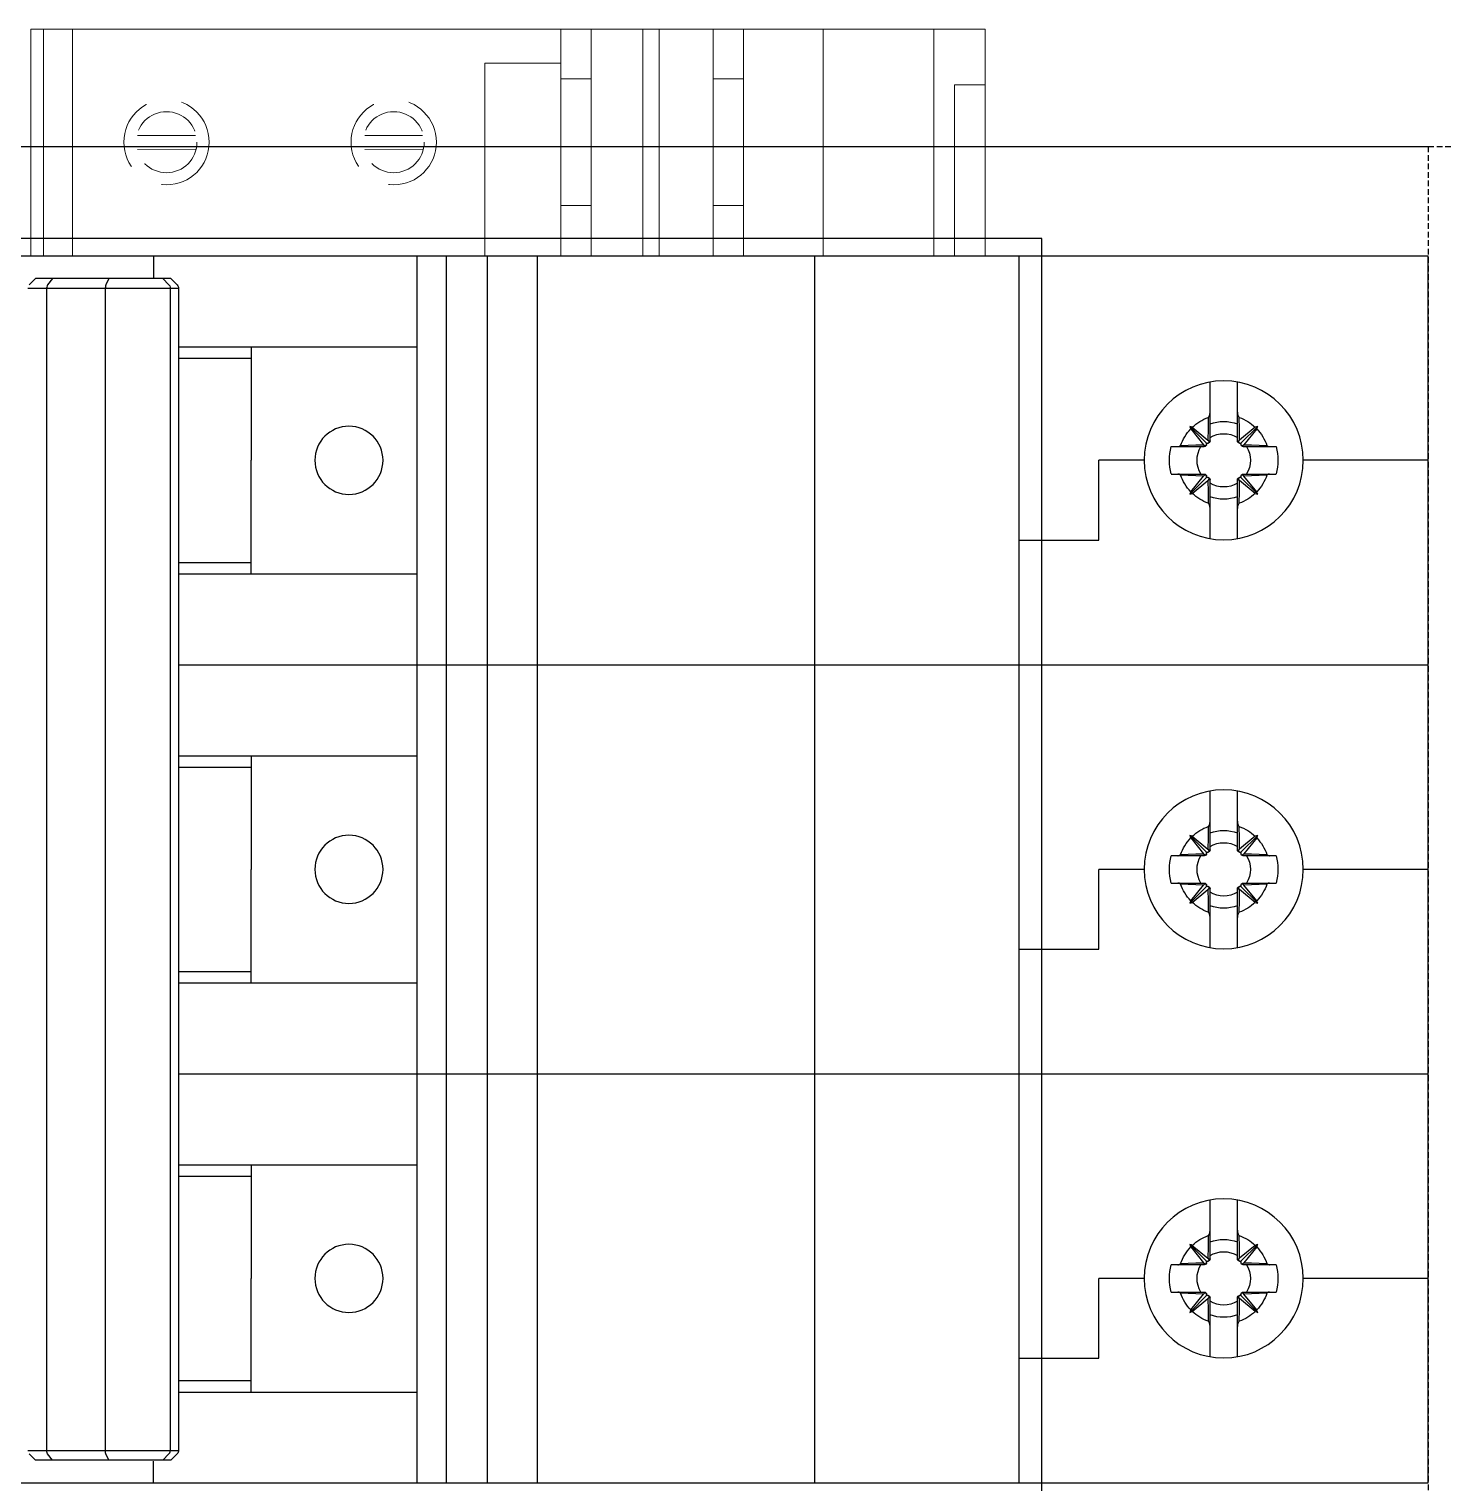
# Model space of a CAD drawing. Header units: millimetres. Extents: x 0 to 4227, y 0 to 2989.
# Drawn here: x 2830.5 to 2892.8, y 1593.4 to 1657.4 of the extents above; entities that cross this region are included whole.
import ezdxf

# ---------------------------------------------------------------- set-up
doc = ezdxf.new("R2010")
doc.units = ezdxf.units.MM
doc.linetypes.add('DASHED', pattern=[0.75, 0.5, -0.25])
doc.linetypes.add('HIDDEN2', pattern=[4.7625, 3.175, -1.5875])
for name, color, linetype in [('01', 7, 'HIDDEN2'), ('ALPHA', 255, 'Continuous'), ('E600_Gen', 4, 'Continuous'), ('THIET BI', 2, 'Continuous')]:
    doc.layers.add(name, color=color, linetype=linetype)

# ---------------------------------------------------------------- blocks, each defined once
blk = doc.blocks.new('3P')
at = {"layer": 'ALPHA'}
for p, q in [((66317.73, 607.242), (66335.73, 607.242)), ((66317.73, 526.242), (66317.73, 607.242)), ((66326.73, 607.242), (66326.73, 601.742)), ((66335.73, 552.242), (66335.73, 607.242)), ((66335.73, 552.242), (66335.73, 607.242)), ((66335.73, 607.242), (66353.73, 607.242)), ((66344.73, 607.242), (66344.73, 601.742)), ((66353.73, 552.242), (66353.73, 607.242)), ((66353.73, 552.242), (66353.73, 607.242)), ((66353.73, 607.242), (66371.73, 607.242)), ((66353.73, 552.242), (66353.73, 607.242)), ((66362.73, 607.242), (66362.73, 601.742)), ((66371.73, 526.242), (66371.73, 607.242)), ((66326.081, 600.142), (66326.059, 599.805)), ((66326.089, 600.147), (66326.081, 600.142)), ((66326.096, 600.154), (66326.089, 600.147)), ((66326.103, 600.163), (66326.096, 600.154)), ((66326.108, 600.173), (66326.103, 600.163)), ((66326.113, 600.185), (66326.108, 600.173)), ((66326.118, 600.198), (66326.113, 600.185)), ((66326.122, 600.212), (66326.118, 600.198)), ((66326.125, 600.227), (66326.122, 600.212)), ((66326.127, 600.244), (66326.125, 600.227)), ((66326.128, 600.263), (66326.127, 600.244)), ((66326.128, 599.1), (66326.128, 600.552)), ((66327.331, 600.552), (66327.331, 599.1)), ((66327.332, 600.242), (66327.331, 600.263)), ((66327.335, 600.224), (66327.332, 600.242)), ((66327.339, 600.207), (66327.335, 600.224)), ((66327.343, 600.192), (66327.339, 600.207)), ((66327.349, 600.178), (66327.343, 600.192)), ((66327.355, 600.166), (66327.349, 600.178)), ((66327.362, 600.156), (66327.355, 600.166)), ((66327.369, 600.147), (66327.362, 600.156)), ((66327.379, 600.142), (66327.369, 600.147)), ((66327.401, 599.805), (66327.379, 600.142)), ((66344.081, 600.142), (66344.059, 599.805)), ((66344.089, 600.147), (66344.081, 600.142)), ((66344.096, 600.154), (66344.089, 600.147)), ((66344.103, 600.163), (66344.096, 600.154)), ((66344.108, 600.173), (66344.103, 600.163)), ((66344.113, 600.185), (66344.108, 600.173)), ((66344.118, 600.198), (66344.113, 600.185)), ((66344.122, 600.212), (66344.118, 600.198)), ((66344.125, 600.227), (66344.122, 600.212)), ((66344.127, 600.244), (66344.125, 600.227)), ((66344.128, 600.263), (66344.127, 600.244)), ((66344.128, 599.1), (66344.128, 600.552)), ((66345.331, 600.552), (66345.331, 599.1)), ((66345.332, 600.242), (66345.331, 600.263)), ((66345.335, 600.224), (66345.332, 600.242)), ((66345.339, 600.207), (66345.335, 600.224)), ((66345.343, 600.192), (66345.339, 600.207)), ((66345.349, 600.178), (66345.343, 600.192)), ((66345.355, 600.166), (66345.349, 600.178)), ((66345.362, 600.156), (66345.355, 600.166)), ((66345.369, 600.147), (66345.362, 600.156)), ((66345.379, 600.142), (66345.369, 600.147)), ((66345.401, 599.805), (66345.379, 600.142)), ((66362.081, 600.142), (66362.059, 599.805)), ((66362.089, 600.147), (66362.081, 600.142)), ((66362.096, 600.154), (66362.089, 600.147)), ((66362.103, 600.163), (66362.096, 600.154)), ((66362.108, 600.173), (66362.103, 600.163)), ((66362.113, 600.185), (66362.108, 600.173)), ((66362.118, 600.198), (66362.113, 600.185)), ((66362.122, 600.212), (66362.118, 600.198)), ((66362.125, 600.227), (66362.122, 600.212)), ((66362.127, 600.244), (66362.125, 600.227)), ((66362.128, 600.263), (66362.127, 600.244)), ((66362.128, 599.1), (66362.128, 600.552)), ((66363.331, 600.552), (66363.331, 599.1)), ((66363.332, 600.242), (66363.331, 600.263)), ((66363.335, 600.224), (66363.332, 600.242)), ((66363.339, 600.207), (66363.335, 600.224)), ((66363.343, 600.192), (66363.339, 600.207)), ((66363.349, 600.178), (66363.343, 600.192)), ((66363.355, 600.166), (66363.349, 600.178)), ((66363.362, 600.156), (66363.355, 600.166)), ((66363.369, 600.147), (66363.362, 600.156)), ((66363.379, 600.142), (66363.369, 600.147)), ((66363.401, 599.805), (66363.379, 600.142)), ((66325.235, 599.737), (66325.972, 599)), ((66325.235, 599.737), (66325.291, 599.717)), ((66325.255, 599.681), (66325.235, 599.737)), ((66325.275, 599.626), (66325.255, 599.681)), ((66325.275, 599.626), (66325.839, 598.937)), ((66325.291, 599.717), (66325.346, 599.697)), ((66325.346, 599.697), (66326.04, 599.129)), ((66326.059, 599.805), (66326.045, 599.467)), ((66327.414, 599.467), (66327.401, 599.805)), ((66328.113, 599.697), (66327.419, 599.129)), ((66328.224, 599.737), (66327.487, 599)), ((66328.184, 599.626), (66327.621, 598.937)), ((66328.113, 599.697), (66328.168, 599.717)), ((66328.168, 599.717), (66328.224, 599.737)), ((66328.204, 599.681), (66328.184, 599.626)), ((66328.224, 599.737), (66328.204, 599.681)), ((66343.255, 599.681), (66343.235, 599.737)), ((66343.235, 599.737), (66343.291, 599.717)), ((66343.235, 599.737), (66343.972, 599)), ((66343.275, 599.626), (66343.255, 599.681)), ((66343.275, 599.626), (66343.839, 598.937)), ((66343.291, 599.717), (66343.346, 599.697)), ((66343.346, 599.697), (66344.04, 599.129)), ((66344.059, 599.805), (66344.045, 599.467)), ((66345.414, 599.467), (66345.401, 599.805)), ((66346.113, 599.697), (66345.419, 599.129)), ((66346.224, 599.737), (66345.487, 599)), ((66346.184, 599.626), (66345.621, 598.937)), ((66346.113, 599.697), (66346.168, 599.717)), ((66346.168, 599.717), (66346.224, 599.737)), ((66346.204, 599.681), (66346.184, 599.626)), ((66346.224, 599.737), (66346.204, 599.681)), ((66361.235, 599.737), (66361.972, 599)), ((66361.235, 599.737), (66361.291, 599.717)), ((66361.255, 599.681), (66361.235, 599.737)), ((66361.275, 599.626), (66361.255, 599.681)), ((66361.275, 599.626), (66361.839, 598.937)), ((66361.291, 599.717), (66361.346, 599.697)), ((66361.346, 599.697), (66362.04, 599.129)), ((66362.059, 599.805), (66362.045, 599.467)), ((66363.414, 599.467), (66363.401, 599.805)), ((66364.113, 599.697), (66363.419, 599.129)), ((66364.224, 599.737), (66363.487, 599)), ((66364.184, 599.626), (66363.621, 598.937)), ((66364.113, 599.697), (66364.168, 599.717)), ((66364.168, 599.717), (66364.224, 599.737)), ((66364.204, 599.681), (66364.184, 599.626)), ((66364.224, 599.737), (66364.204, 599.681)), ((66323.282, 598.844), (66325.872, 598.844)), ((66324.641, 598.845), (66324.607, 598.844)), ((66324.672, 598.848), (66324.641, 598.845)), ((66324.7, 598.853), (66324.672, 598.848)), ((66324.725, 598.859), (66324.7, 598.853)), ((66324.748, 598.865), (66324.725, 598.859)), ((66324.769, 598.873), (66324.748, 598.865)), ((66324.789, 598.881), (66324.769, 598.873)), ((66324.807, 598.89), (66324.789, 598.881)), ((66324.822, 598.901), (66324.807, 598.89)), ((66324.834, 598.912), (66324.822, 598.901)), ((66324.842, 598.926), (66324.834, 598.912)), ((66324.842, 598.926), (66325.34, 598.934)), ((66325.34, 598.934), (66325.839, 598.937)), ((66325.854, 598.921), (66325.839, 598.937)), ((66325.872, 598.906), (66325.854, 598.921)), ((66325.872, 598.844), (66325.872, 598.906)), ((66325.893, 598.893), (66325.872, 598.906)), ((66325.919, 598.887), (66325.893, 598.893)), ((66325.943, 598.891), (66325.919, 598.887)), ((66325.961, 598.906), (66325.943, 598.891)), ((66325.971, 598.93), (66325.961, 598.906)), ((66325.972, 599), (66325.972, 598.944)), ((66326.028, 599), (66325.972, 599)), ((66326.045, 599.467), (66326.04, 599.129)), ((66326.04, 599.129), (66326.054, 599.116)), ((66326.068, 599.012), (66326.044, 599.001)), ((66326.054, 599.116), (66326.068, 599.1)), ((66326.128, 599.1), (66326.068, 599.1)), ((66326.068, 599.1), (66326.081, 599.079)), ((66326.083, 599.031), (66326.068, 599.012)), ((66326.081, 599.079), (66326.087, 599.055)), ((66326.087, 599.055), (66326.083, 599.031)), ((66327.331, 599.1), (66327.391, 599.1)), ((66327.373, 599.056), (66327.379, 599.08)), ((66327.376, 599.032), (66327.373, 599.056)), ((66327.39, 599.012), (66327.376, 599.032)), ((66327.379, 599.08), (66327.391, 599.1)), ((66327.416, 599.001), (66327.39, 599.012)), ((66327.391, 599.1), (66327.405, 599.116)), ((66327.405, 599.116), (66327.419, 599.129)), ((66327.419, 599.129), (66327.414, 599.467)), ((66327.487, 599), (66327.432, 599)), ((66327.487, 598.944), (66327.487, 599)), ((66327.498, 598.906), (66327.488, 598.93)), ((66327.517, 598.891), (66327.498, 598.906)), ((66327.54, 598.887), (66327.517, 598.891)), ((66327.566, 598.893), (66327.54, 598.887)), ((66327.588, 598.906), (66327.566, 598.893)), ((66327.606, 598.921), (66327.588, 598.906)), ((66327.588, 598.844), (66327.588, 598.906)), ((66327.588, 598.844), (66330.178, 598.844)), ((66327.621, 598.937), (66327.606, 598.921)), ((66327.621, 598.937), (66328.119, 598.934)), ((66328.119, 598.934), (66328.617, 598.926)), ((66328.625, 598.912), (66328.617, 598.926)), ((66328.638, 598.9), (66328.625, 598.912)), ((66328.652, 598.89), (66328.638, 598.9)), ((66328.67, 598.881), (66328.652, 598.89)), ((66328.69, 598.873), (66328.67, 598.881)), ((66328.711, 598.865), (66328.69, 598.873)), ((66328.734, 598.859), (66328.711, 598.865)), ((66328.759, 598.853), (66328.734, 598.859)), ((66328.787, 598.848), (66328.759, 598.853)), ((66328.818, 598.845), (66328.787, 598.848)), ((66328.853, 598.844), (66328.818, 598.845)), ((66341.282, 598.844), (66343.872, 598.844)), ((66342.641, 598.845), (66342.607, 598.844)), ((66342.672, 598.848), (66342.641, 598.845)), ((66342.7, 598.853), (66342.672, 598.848)), ((66342.725, 598.859), (66342.7, 598.853)), ((66342.748, 598.865), (66342.725, 598.859)), ((66342.769, 598.873), (66342.748, 598.865)), ((66342.789, 598.881), (66342.769, 598.873)), ((66342.807, 598.89), (66342.789, 598.881)), ((66342.822, 598.901), (66342.807, 598.89)), ((66342.834, 598.912), (66342.822, 598.901)), ((66342.842, 598.926), (66342.834, 598.912)), ((66342.842, 598.926), (66343.34, 598.934)), ((66343.34, 598.934), (66343.839, 598.937)), ((66343.854, 598.921), (66343.839, 598.937)), ((66343.872, 598.906), (66343.854, 598.921)), ((66343.893, 598.893), (66343.872, 598.906)), ((66343.872, 598.844), (66343.872, 598.906)), ((66343.919, 598.887), (66343.893, 598.893)), ((66343.943, 598.891), (66343.919, 598.887)), ((66343.961, 598.906), (66343.943, 598.891)), ((66343.971, 598.93), (66343.961, 598.906)), ((66344.028, 599), (66343.972, 599)), ((66343.972, 599), (66343.972, 598.944)), ((66344.045, 599.467), (66344.04, 599.129)), ((66344.04, 599.129), (66344.054, 599.116)), ((66344.068, 599.012), (66344.044, 599.001)), ((66344.054, 599.116), (66344.068, 599.1)), ((66344.068, 599.1), (66344.081, 599.079)), ((66344.128, 599.1), (66344.068, 599.1)), ((66344.083, 599.031), (66344.068, 599.012)), ((66344.081, 599.079), (66344.087, 599.055)), ((66344.087, 599.055), (66344.083, 599.031)), ((66345.331, 599.1), (66345.391, 599.1)), ((66345.373, 599.056), (66345.379, 599.08)), ((66345.376, 599.032), (66345.373, 599.056)), ((66345.39, 599.012), (66345.376, 599.032)), ((66345.379, 599.08), (66345.391, 599.1)), ((66345.416, 599.001), (66345.39, 599.012)), ((66345.391, 599.1), (66345.405, 599.116)), ((66345.405, 599.116), (66345.419, 599.129)), ((66345.419, 599.129), (66345.414, 599.467)), ((66345.487, 599), (66345.432, 599)), ((66345.487, 598.944), (66345.487, 599)), ((66345.498, 598.906), (66345.488, 598.93)), ((66345.517, 598.891), (66345.498, 598.906)), ((66345.54, 598.887), (66345.517, 598.891)), ((66345.566, 598.893), (66345.54, 598.887)), ((66345.588, 598.906), (66345.566, 598.893)), ((66345.606, 598.921), (66345.588, 598.906)), ((66345.588, 598.844), (66345.588, 598.906)), ((66345.588, 598.844), (66348.178, 598.844)), ((66345.621, 598.937), (66345.606, 598.921)), ((66345.621, 598.937), (66346.119, 598.934)), ((66346.119, 598.934), (66346.617, 598.926)), ((66346.625, 598.912), (66346.617, 598.926)), ((66346.638, 598.9), (66346.625, 598.912)), ((66346.652, 598.89), (66346.638, 598.9)), ((66346.67, 598.881), (66346.652, 598.89)), ((66346.69, 598.873), (66346.67, 598.881)), ((66346.711, 598.865), (66346.69, 598.873)), ((66346.734, 598.859), (66346.711, 598.865)), ((66346.759, 598.853), (66346.734, 598.859)), ((66346.787, 598.848), (66346.759, 598.853)), ((66346.818, 598.845), (66346.787, 598.848)), ((66346.853, 598.844), (66346.818, 598.845)), ((66359.282, 598.844), (66361.872, 598.844)), ((66360.641, 598.845), (66360.607, 598.844)), ((66360.672, 598.848), (66360.641, 598.845)), ((66360.7, 598.853), (66360.672, 598.848)), ((66360.725, 598.859), (66360.7, 598.853)), ((66360.748, 598.865), (66360.725, 598.859)), ((66360.769, 598.873), (66360.748, 598.865)), ((66360.789, 598.881), (66360.769, 598.873)), ((66360.807, 598.89), (66360.789, 598.881)), ((66360.822, 598.901), (66360.807, 598.89)), ((66360.834, 598.912), (66360.822, 598.901)), ((66360.842, 598.926), (66360.834, 598.912)), ((66360.842, 598.926), (66361.34, 598.934)), ((66361.34, 598.934), (66361.839, 598.937)), ((66361.854, 598.921), (66361.839, 598.937)), ((66361.872, 598.906), (66361.854, 598.921)), ((66361.872, 598.844), (66361.872, 598.906)), ((66361.893, 598.893), (66361.872, 598.906)), ((66361.919, 598.887), (66361.893, 598.893)), ((66361.943, 598.891), (66361.919, 598.887)), ((66361.961, 598.906), (66361.943, 598.891)), ((66361.971, 598.93), (66361.961, 598.906)), ((66361.972, 599), (66361.972, 598.944)), ((66362.028, 599), (66361.972, 599)), ((66362.045, 599.467), (66362.04, 599.129)), ((66362.04, 599.129), (66362.054, 599.116)), ((66362.068, 599.012), (66362.044, 599.001)), ((66362.054, 599.116), (66362.068, 599.1)), ((66362.128, 599.1), (66362.068, 599.1)), ((66362.068, 599.1), (66362.081, 599.079)), ((66362.083, 599.031), (66362.068, 599.012)), ((66362.081, 599.079), (66362.087, 599.055)), ((66362.087, 599.055), (66362.083, 599.031)), ((66363.331, 599.1), (66363.391, 599.1)), ((66363.373, 599.056), (66363.379, 599.08)), ((66363.376, 599.032), (66363.373, 599.056)), ((66363.39, 599.012), (66363.376, 599.032)), ((66363.379, 599.08), (66363.391, 599.1)), ((66363.416, 599.001), (66363.39, 599.012)), ((66363.391, 599.1), (66363.405, 599.116)), ((66363.405, 599.116), (66363.419, 599.129)), ((66363.419, 599.129), (66363.414, 599.467)), ((66363.487, 599), (66363.432, 599)), ((66363.487, 598.944), (66363.487, 599)), ((66363.498, 598.906), (66363.488, 598.93)), ((66363.517, 598.891), (66363.498, 598.906)), ((66363.54, 598.887), (66363.517, 598.891)), ((66363.566, 598.893), (66363.54, 598.887)), ((66363.588, 598.906), (66363.566, 598.893)), ((66363.606, 598.921), (66363.588, 598.906)), ((66363.588, 598.844), (66363.588, 598.906)), ((66363.588, 598.844), (66366.178, 598.844)), ((66363.621, 598.937), (66363.606, 598.921)), ((66363.621, 598.937), (66364.119, 598.934)), ((66364.119, 598.934), (66364.617, 598.926)), ((66364.625, 598.912), (66364.617, 598.926)), ((66364.638, 598.9), (66364.625, 598.912)), ((66364.652, 598.89), (66364.638, 598.9)), ((66364.67, 598.881), (66364.652, 598.89)), ((66364.69, 598.873), (66364.67, 598.881)), ((66364.711, 598.865), (66364.69, 598.873)), ((66364.734, 598.859), (66364.711, 598.865)), ((66364.759, 598.853), (66364.734, 598.859)), ((66364.787, 598.848), (66364.759, 598.853)), ((66364.818, 598.845), (66364.787, 598.848)), ((66364.853, 598.844), (66364.818, 598.845)), ((66323.282, 597.641), (66325.872, 597.641)), ((66324.607, 597.641), (66324.641, 597.639)), ((66324.641, 597.639), (66324.672, 597.636)), ((66324.672, 597.636), (66324.7, 597.632)), ((66324.7, 597.632), (66324.725, 597.626)), ((66324.725, 597.626), (66324.748, 597.619)), ((66324.748, 597.619), (66324.77, 597.612)), ((66324.77, 597.612), (66324.789, 597.604)), ((66324.789, 597.604), (66324.807, 597.594)), ((66324.807, 597.594), (66324.822, 597.584)), ((66324.822, 597.584), (66324.834, 597.572)), ((66324.834, 597.572), (66324.842, 597.559)), ((66325.34, 597.55), (66324.842, 597.559)), ((66325.839, 597.547), (66325.854, 597.563)), ((66325.854, 597.563), (66325.872, 597.579)), ((66325.872, 597.641), (66325.872, 597.579)), ((66325.872, 597.579), (66325.894, 597.592)), ((66325.894, 597.592), (66325.919, 597.598)), ((66325.919, 597.598), (66325.943, 597.594)), ((66325.943, 597.594), (66325.962, 597.579)), ((66325.962, 597.579), (66325.971, 597.554)), ((66327.488, 597.554), (66327.498, 597.579)), ((66327.498, 597.579), (66327.517, 597.594)), ((66327.517, 597.594), (66327.541, 597.598)), ((66327.541, 597.598), (66327.566, 597.592)), ((66327.566, 597.592), (66327.588, 597.579)), ((66327.588, 597.641), (66330.178, 597.641)), ((66327.588, 597.579), (66327.588, 597.641)), ((66327.588, 597.579), (66327.606, 597.563)), ((66327.606, 597.563), (66327.621, 597.547)), ((66328.617, 597.559), (66328.119, 597.55)), ((66328.617, 597.559), (66328.625, 597.572)), ((66328.625, 597.572), (66328.637, 597.584)), ((66328.637, 597.584), (66328.652, 597.594)), ((66328.652, 597.594), (66328.67, 597.604)), ((66328.67, 597.604), (66328.69, 597.612)), ((66328.69, 597.612), (66328.711, 597.62)), ((66328.711, 597.62), (66328.734, 597.626)), ((66328.734, 597.626), (66328.76, 597.632)), ((66328.76, 597.632), (66328.788, 597.636)), ((66328.788, 597.636), (66328.819, 597.639)), ((66328.819, 597.639), (66328.853, 597.641)), ((66341.282, 597.641), (66343.872, 597.641)), ((66342.607, 597.641), (66342.641, 597.639)), ((66342.641, 597.639), (66342.672, 597.636)), ((66342.672, 597.636), (66342.7, 597.632)), ((66342.7, 597.632), (66342.725, 597.626)), ((66342.725, 597.626), (66342.748, 597.619)), ((66342.748, 597.619), (66342.77, 597.612)), ((66342.77, 597.612), (66342.789, 597.604)), ((66342.789, 597.604), (66342.807, 597.594)), ((66342.807, 597.594), (66342.822, 597.584)), ((66342.822, 597.584), (66342.834, 597.572)), ((66342.834, 597.572), (66342.842, 597.559)), ((66343.34, 597.55), (66342.842, 597.559)), ((66343.839, 597.547), (66343.854, 597.563)), ((66343.854, 597.563), (66343.872, 597.579)), ((66343.872, 597.641), (66343.872, 597.579)), ((66343.872, 597.579), (66343.894, 597.592)), ((66343.894, 597.592), (66343.919, 597.598)), ((66343.919, 597.598), (66343.943, 597.594)), ((66343.943, 597.594), (66343.962, 597.579)), ((66343.962, 597.579), (66343.971, 597.554)), ((66345.488, 597.554), (66345.498, 597.579)), ((66345.498, 597.579), (66345.517, 597.594)), ((66345.517, 597.594), (66345.541, 597.598)), ((66345.541, 597.598), (66345.566, 597.592)), ((66345.566, 597.592), (66345.588, 597.579)), ((66345.588, 597.579), (66345.588, 597.641)), ((66345.588, 597.641), (66348.178, 597.641)), ((66345.588, 597.579), (66345.606, 597.563)), ((66345.606, 597.563), (66345.621, 597.547)), ((66346.617, 597.559), (66346.119, 597.55)), ((66346.617, 597.559), (66346.625, 597.572)), ((66346.625, 597.572), (66346.637, 597.584)), ((66346.637, 597.584), (66346.652, 597.594)), ((66346.652, 597.594), (66346.67, 597.604)), ((66346.67, 597.604), (66346.69, 597.612)), ((66346.69, 597.612), (66346.711, 597.62)), ((66346.711, 597.62), (66346.734, 597.626)), ((66346.734, 597.626), (66346.76, 597.632)), ((66346.76, 597.632), (66346.788, 597.636)), ((66346.788, 597.636), (66346.819, 597.639)), ((66346.819, 597.639), (66346.853, 597.641)), ((66359.282, 597.641), (66361.872, 597.641)), ((66360.607, 597.641), (66360.641, 597.639)), ((66360.641, 597.639), (66360.672, 597.636)), ((66360.672, 597.636), (66360.7, 597.632)), ((66360.7, 597.632), (66360.725, 597.626)), ((66360.725, 597.626), (66360.748, 597.619)), ((66360.748, 597.619), (66360.77, 597.612)), ((66360.77, 597.612), (66360.789, 597.604)), ((66360.789, 597.604), (66360.807, 597.594)), ((66360.807, 597.594), (66360.822, 597.584)), ((66360.822, 597.584), (66360.834, 597.572)), ((66360.834, 597.572), (66360.842, 597.559)), ((66361.34, 597.55), (66360.842, 597.559)), ((66361.839, 597.547), (66361.854, 597.563)), ((66361.854, 597.563), (66361.872, 597.579)), ((66361.872, 597.641), (66361.872, 597.579)), ((66361.872, 597.579), (66361.894, 597.592)), ((66361.894, 597.592), (66361.919, 597.598)), ((66361.919, 597.598), (66361.943, 597.594)), ((66361.943, 597.594), (66361.962, 597.579)), ((66361.962, 597.579), (66361.971, 597.554)), ((66363.488, 597.554), (66363.498, 597.579)), ((66363.498, 597.579), (66363.517, 597.594)), ((66363.517, 597.594), (66363.541, 597.598)), ((66363.541, 597.598), (66363.566, 597.592)), ((66363.566, 597.592), (66363.588, 597.579)), ((66363.588, 597.641), (66366.178, 597.641)), ((66363.588, 597.579), (66363.588, 597.641)), ((66363.588, 597.579), (66363.606, 597.563)), ((66363.606, 597.563), (66363.621, 597.547)), ((66364.617, 597.559), (66364.119, 597.55)), ((66364.617, 597.559), (66364.625, 597.572)), ((66364.625, 597.572), (66364.637, 597.584)), ((66364.637, 597.584), (66364.652, 597.594)), ((66364.652, 597.594), (66364.67, 597.604)), ((66364.67, 597.604), (66364.69, 597.612)), ((66364.69, 597.612), (66364.711, 597.62)), ((66364.711, 597.62), (66364.734, 597.626)), ((66364.734, 597.626), (66364.76, 597.632)), ((66364.76, 597.632), (66364.788, 597.636)), ((66364.788, 597.636), (66364.819, 597.639)), ((66364.819, 597.639), (66364.853, 597.641)), ((66325.235, 596.748), (66325.972, 597.485)), ((66325.275, 596.859), (66325.839, 597.547)), ((66325.839, 597.547), (66325.34, 597.55)), ((66325.346, 596.788), (66326.04, 597.356)), ((66325.972, 597.54), (66325.972, 597.485)), ((66325.972, 597.485), (66326.028, 597.485)), ((66326.054, 597.369), (66326.04, 597.356)), ((66326.04, 597.356), (66326.045, 597.017)), ((66326.044, 597.483), (66326.069, 597.473)), ((66326.045, 597.017), (66326.059, 596.68)), ((66326.068, 597.384), (66326.054, 597.369)), ((66326.08, 597.405), (66326.068, 597.384)), ((66326.128, 597.384), (66326.068, 597.384)), ((66326.069, 597.473), (66326.083, 597.453)), ((66326.087, 597.429), (66326.08, 597.405)), ((66326.083, 597.453), (66326.087, 597.429)), ((66326.128, 595.933), (66326.128, 597.384)), ((66327.331, 597.384), (66327.331, 595.933)), ((66327.331, 597.384), (66327.391, 597.384)), ((66327.373, 597.43), (66327.376, 597.453)), ((66327.379, 597.405), (66327.373, 597.43)), ((66327.376, 597.453), (66327.391, 597.473)), ((66327.391, 597.384), (66327.379, 597.405)), ((66327.391, 597.473), (66327.416, 597.483)), ((66327.405, 597.369), (66327.391, 597.384)), ((66327.401, 596.68), (66327.414, 597.017)), ((66327.419, 597.356), (66327.405, 597.369)), ((66327.414, 597.017), (66327.419, 597.356)), ((66328.113, 596.788), (66327.419, 597.356)), ((66327.432, 597.485), (66327.487, 597.485)), ((66327.487, 597.485), (66327.487, 597.54)), ((66328.224, 596.748), (66327.487, 597.485)), ((66328.119, 597.55), (66327.621, 597.547)), ((66328.184, 596.859), (66327.621, 597.547)), ((66343.235, 596.748), (66343.972, 597.485)), ((66343.275, 596.859), (66343.839, 597.547)), ((66343.839, 597.547), (66343.34, 597.55)), ((66343.346, 596.788), (66344.04, 597.356)), ((66343.972, 597.54), (66343.972, 597.485)), ((66343.972, 597.485), (66344.028, 597.485)), ((66344.054, 597.369), (66344.04, 597.356)), ((66344.04, 597.356), (66344.045, 597.017)), ((66344.044, 597.483), (66344.069, 597.473)), ((66344.045, 597.017), (66344.059, 596.68)), ((66344.068, 597.384), (66344.054, 597.369)), ((66344.08, 597.405), (66344.068, 597.384)), ((66344.128, 597.384), (66344.068, 597.384)), ((66344.069, 597.473), (66344.083, 597.453)), ((66344.087, 597.429), (66344.08, 597.405)), ((66344.083, 597.453), (66344.087, 597.429)), ((66344.128, 595.933), (66344.128, 597.384)), ((66345.331, 597.384), (66345.331, 595.933)), ((66345.331, 597.384), (66345.391, 597.384)), ((66345.373, 597.43), (66345.376, 597.453)), ((66345.379, 597.405), (66345.373, 597.43)), ((66345.376, 597.453), (66345.391, 597.473)), ((66345.391, 597.384), (66345.379, 597.405)), ((66345.391, 597.473), (66345.416, 597.483)), ((66345.405, 597.369), (66345.391, 597.384)), ((66345.401, 596.68), (66345.414, 597.017)), ((66345.419, 597.356), (66345.405, 597.369)), ((66345.414, 597.017), (66345.419, 597.356)), ((66346.113, 596.788), (66345.419, 597.356)), ((66345.432, 597.485), (66345.487, 597.485)), ((66345.487, 597.485), (66345.487, 597.54)), ((66346.224, 596.748), (66345.487, 597.485)), ((66346.119, 597.55), (66345.621, 597.547)), ((66346.184, 596.859), (66345.621, 597.547)), ((66361.235, 596.748), (66361.972, 597.485)), ((66361.275, 596.859), (66361.839, 597.547)), ((66361.839, 597.547), (66361.34, 597.55)), ((66361.346, 596.788), (66362.04, 597.356)), ((66361.972, 597.54), (66361.972, 597.485)), ((66361.972, 597.485), (66362.028, 597.485)), ((66362.054, 597.369), (66362.04, 597.356)), ((66362.04, 597.356), (66362.045, 597.017)), ((66362.044, 597.483), (66362.069, 597.473)), ((66362.045, 597.017), (66362.059, 596.68)), ((66362.068, 597.384), (66362.054, 597.369)), ((66362.08, 597.405), (66362.068, 597.384)), ((66362.128, 597.384), (66362.068, 597.384)), ((66362.069, 597.473), (66362.083, 597.453)), ((66362.087, 597.429), (66362.08, 597.405)), ((66362.083, 597.453), (66362.087, 597.429)), ((66362.128, 595.933), (66362.128, 597.384)), ((66363.331, 597.384), (66363.331, 595.933)), ((66363.331, 597.384), (66363.391, 597.384)), ((66363.373, 597.43), (66363.376, 597.453)), ((66363.379, 597.405), (66363.373, 597.43)), ((66363.376, 597.453), (66363.391, 597.473)), ((66363.391, 597.384), (66363.379, 597.405)), ((66363.391, 597.473), (66363.416, 597.483)), ((66363.405, 597.369), (66363.391, 597.384)), ((66363.401, 596.68), (66363.414, 597.017)), ((66363.419, 597.356), (66363.405, 597.369)), ((66363.414, 597.017), (66363.419, 597.356)), ((66364.113, 596.788), (66363.419, 597.356)), ((66363.432, 597.485), (66363.487, 597.485)), ((66363.487, 597.485), (66363.487, 597.54)), ((66364.224, 596.748), (66363.487, 597.485)), ((66364.119, 597.55), (66363.621, 597.547)), ((66364.184, 596.859), (66363.621, 597.547)), ((66325.235, 596.748), (66325.255, 596.804)), ((66325.291, 596.768), (66325.235, 596.748)), ((66325.255, 596.804), (66325.275, 596.859)), ((66325.346, 596.788), (66325.291, 596.768)), ((66326.059, 596.68), (66326.081, 596.343)), ((66326.081, 596.343), (66326.09, 596.337)), ((66326.09, 596.337), (66326.098, 596.329)), ((66326.098, 596.329), (66326.105, 596.318)), ((66326.105, 596.318), (66326.111, 596.306)), ((66326.111, 596.306), (66326.116, 596.293)), ((66326.116, 596.293), (66326.121, 596.278)), ((66326.121, 596.278), (66326.124, 596.261)), ((66327.338, 596.273), (66327.342, 596.287)), ((66327.342, 596.287), (66327.346, 596.3)), ((66327.346, 596.3), (66327.351, 596.311)), ((66327.351, 596.311), (66327.357, 596.322)), ((66327.357, 596.322), (66327.363, 596.33)), ((66327.363, 596.33), (66327.37, 596.338)), ((66327.37, 596.338), (66327.379, 596.343)), ((66327.379, 596.343), (66327.401, 596.68)), ((66328.168, 596.768), (66328.113, 596.788)), ((66328.224, 596.748), (66328.168, 596.768)), ((66328.184, 596.859), (66328.204, 596.804)), ((66328.204, 596.804), (66328.224, 596.748)), ((66343.235, 596.748), (66343.255, 596.804)), ((66343.291, 596.768), (66343.235, 596.748)), ((66343.255, 596.804), (66343.275, 596.859)), ((66343.346, 596.788), (66343.291, 596.768)), ((66344.059, 596.68), (66344.081, 596.343)), ((66344.081, 596.343), (66344.09, 596.337)), ((66344.09, 596.337), (66344.098, 596.329)), ((66344.098, 596.329), (66344.105, 596.318)), ((66344.105, 596.318), (66344.111, 596.306)), ((66344.111, 596.306), (66344.116, 596.293)), ((66344.116, 596.293), (66344.121, 596.278)), ((66344.121, 596.278), (66344.124, 596.261)), ((66345.338, 596.273), (66345.342, 596.287)), ((66345.342, 596.287), (66345.346, 596.3)), ((66345.346, 596.3), (66345.351, 596.311)), ((66345.351, 596.311), (66345.357, 596.322)), ((66345.357, 596.322), (66345.363, 596.33)), ((66345.363, 596.33), (66345.37, 596.338)), ((66345.37, 596.338), (66345.379, 596.343)), ((66345.379, 596.343), (66345.401, 596.68)), ((66346.168, 596.768), (66346.113, 596.788)), ((66346.224, 596.748), (66346.168, 596.768)), ((66346.184, 596.859), (66346.204, 596.804)), ((66346.204, 596.804), (66346.224, 596.748)), ((66361.235, 596.748), (66361.255, 596.804)), ((66361.291, 596.768), (66361.235, 596.748)), ((66361.255, 596.804), (66361.275, 596.859)), ((66361.346, 596.788), (66361.291, 596.768)), ((66362.059, 596.68), (66362.081, 596.343)), ((66362.081, 596.343), (66362.09, 596.337)), ((66362.09, 596.337), (66362.098, 596.329)), ((66362.098, 596.329), (66362.105, 596.318)), ((66362.105, 596.318), (66362.111, 596.306)), ((66362.111, 596.306), (66362.116, 596.293)), ((66362.116, 596.293), (66362.121, 596.278)), ((66362.121, 596.278), (66362.124, 596.261)), ((66363.338, 596.273), (66363.342, 596.287)), ((66363.342, 596.287), (66363.346, 596.3)), ((66363.346, 596.3), (66363.351, 596.311)), ((66363.351, 596.311), (66363.357, 596.322)), ((66363.357, 596.322), (66363.363, 596.33)), ((66363.363, 596.33), (66363.37, 596.338)), ((66363.37, 596.338), (66363.379, 596.343)), ((66363.379, 596.343), (66363.401, 596.68)), ((66364.168, 596.768), (66364.113, 596.788)), ((66364.224, 596.748), (66364.168, 596.768)), ((66364.184, 596.859), (66364.204, 596.804)), ((66364.204, 596.804), (66364.224, 596.748)), ((66326.124, 596.261), (66326.127, 596.242)), ((66326.127, 596.242), (66326.128, 596.222)), ((66327.331, 596.222), (66327.332, 596.24)), ((66327.332, 596.24), (66327.334, 596.257)), ((66327.334, 596.257), (66327.338, 596.273)), ((66344.124, 596.261), (66344.127, 596.242)), ((66344.127, 596.242), (66344.128, 596.222)), ((66345.331, 596.222), (66345.332, 596.24)), ((66345.332, 596.24), (66345.334, 596.257)), ((66345.334, 596.257), (66345.338, 596.273)), ((66362.124, 596.261), (66362.127, 596.242)), ((66362.127, 596.242), (66362.128, 596.222)), ((66363.331, 596.222), (66363.332, 596.24)), ((66363.332, 596.24), (66363.334, 596.257)), ((66363.334, 596.257), (66363.338, 596.273)), ((66326.73, 594.742), (66326.73, 592.752)), ((66344.73, 594.742), (66344.73, 592.752)), ((66362.73, 594.742), (66362.73, 592.752)), ((66323.22, 592.752), (66326.73, 592.752)), ((66323.22, 589.242), (66323.22, 592.752)), ((66341.22, 592.752), (66344.73, 592.752)), ((66341.22, 589.242), (66341.22, 592.752)), ((66359.22, 589.242), (66359.22, 592.752)), ((66359.22, 592.752), (66362.73, 592.752)), ((66317.73, 589.242), (66335.73, 589.242)), ((66335.73, 589.242), (66353.73, 589.242)), ((66353.73, 589.242), (66371.73, 589.242)), ((66317.73, 580.242), (66335.73, 580.242)), ((66335.73, 580.242), (66353.73, 580.242)), ((66353.73, 580.242), (66371.73, 580.242)), ((66317.73, 568.042), (66335.73, 568.042)), ((66335.73, 568.042), (66353.73, 568.042)), ((66353.73, 568.042), (66371.73, 568.042)), ((66317.73, 565.842), (66335.73, 565.842)), ((66335.73, 565.842), (66353.73, 565.842)), ((66353.73, 565.842), (66371.73, 565.842)), ((66317.73, 564.042), (66335.73, 564.042)), ((66335.73, 564.042), (66353.73, 564.042)), ((66353.73, 564.042), (66371.73, 564.042)), ((66317.73, 562.742), (66335.73, 562.742)), ((66321.73, 552.242), (66321.73, 562.742)), ((66331.73, 552.242), (66331.73, 562.742)), ((66335.73, 562.742), (66353.73, 562.742)), ((66339.73, 552.242), (66339.73, 562.742)), ((66349.73, 552.242), (66349.73, 562.742)), ((66353.73, 562.742), (66371.73, 562.742)), ((66357.73, 552.242), (66357.73, 562.742)), ((66367.73, 552.242), (66367.73, 562.742)), ((66321.73, 555.442), (66326.73, 555.442)), ((66322.23, 552.242), (66322.23, 555.442)), ((66331.73, 555.442), (66326.73, 555.442)), ((66331.23, 552.242), (66331.23, 555.442)), ((66339.73, 555.442), (66344.73, 555.442)), ((66340.23, 552.242), (66340.23, 555.442)), ((66349.73, 555.442), (66344.73, 555.442)), ((66349.23, 552.242), (66349.23, 555.442)), ((66357.73, 555.442), (66362.73, 555.442)), ((66358.23, 552.242), (66358.23, 555.442)), ((66367.73, 555.442), (66362.73, 555.442)), ((66367.23, 552.242), (66367.23, 555.442)), ((66319.013, 552.184), (66318.73, 551.9)), ((66370.304, 552.242), (66319.155, 552.242)), ((66319.155, 545.606), (66319.155, 552.242)), ((66370.304, 545.606), (66370.304, 552.242)), ((66370.446, 552.184), (66370.73, 551.9)), ((66318.73, 551.9), (66318.73, 545.948)), ((66318.73, 551.55), (66319.013, 551.822)), ((66319.013, 551.822), (66319.055, 551.853)), ((66319.055, 551.853), (66319.103, 551.872)), ((66319.103, 551.872), (66319.155, 551.879)), ((66370.304, 551.879), (66319.155, 551.879)), ((66370.356, 551.872), (66370.304, 551.879)), ((66370.404, 551.853), (66370.356, 551.872)), ((66370.446, 551.822), (66370.404, 551.853)), ((66370.73, 551.55), (66370.446, 551.822)), ((66370.73, 551.9), (66370.73, 545.948)), ((66317.73, 551.142), (66318.693, 551.142)), ((66371.73, 551.142), (66370.766, 551.142)), ((66318.73, 549.178), (66319.013, 549.046)), ((66319.013, 549.046), (66319.055, 549.031)), ((66319.055, 549.031), (66319.103, 549.022)), ((66319.103, 549.022), (66319.155, 549.019)), ((66370.304, 549.019), (66319.155, 549.019)), ((66370.356, 549.022), (66370.304, 549.019)), ((66370.404, 549.031), (66370.356, 549.022)), ((66370.446, 549.046), (66370.404, 549.031)), ((66370.73, 549.178), (66370.446, 549.046)), ((66318.73, 546.694), (66319.013, 546.481)), ((66319.013, 546.481), (66319.055, 546.457)), ((66319.055, 546.457), (66319.103, 546.442)), ((66319.103, 546.442), (66319.155, 546.437)), ((66370.304, 546.437), (66319.155, 546.437)), ((66370.356, 546.442), (66370.304, 546.437)), ((66370.404, 546.457), (66370.356, 546.442)), ((66370.446, 546.481), (66370.404, 546.457)), ((66370.73, 546.694), (66370.446, 546.481)), ((66319.013, 545.665), (66318.73, 545.948)), ((66370.446, 545.665), (66370.73, 545.948))]:
    blk.add_line(p, q, dxfattribs=at)
for centre, radius in [((66326.73, 598.242), 3.5), ((66344.73, 598.242), 3.5), ((66362.73, 598.242), 3.5), ((66326.73, 559.742), 1.5), ((66344.73, 559.742), 1.5), ((66362.73, 559.742), 1.5)]:
    blk.add_circle(centre, radius, dxfattribs=at)
for centre, radius, start, end in [((66326.73, 598.242), 2.007, 108.86192, 133.57238), ((66326.73, 598.242), 2.386, 75.39732, 104.60268), ((66326.73, 598.242), 2.007, 46.42762, 71.13808), ((66344.73, 598.242), 2.007, 108.86192, 133.57238), ((66344.73, 598.242), 2.386, 75.39732, 104.60268), ((66344.73, 598.242), 2.007, 46.42762, 71.13808), ((66362.73, 598.242), 2.007, 108.86192, 133.57238), ((66362.73, 598.242), 2.386, 75.39732, 104.60268), ((66362.73, 598.242), 2.007, 46.42762, 71.13808), ((66326.73, 598.242), 2.007, 136.42762, 160.09277), ((66326.73, 598.242), 2.007, 19.90723, 43.57238), ((66344.73, 598.242), 2.007, 136.42762, 160.09277), ((66344.73, 598.242), 2.007, 19.90723, 43.57238), ((66362.73, 598.242), 2.007, 136.42762, 160.09277), ((66362.73, 598.242), 2.007, 19.90723, 43.57238), ((66326.73, 598.242), 1.712, 159.42659, 200.57341), ((66326.73, 598.242), 1.173, 149.14811, 210.85189), ((66325.872, 598.944), 0.1, 270, 0), ((66326.028, 599.1), 0.1, 270, 0), ((66326.73, 598.242), 1.173, 59.14811, 120.85189), ((66327.432, 599.1), 0.1, 180, 270), ((66327.588, 598.944), 0.1, 180, 270), ((66326.73, 598.242), 1.173, 329.14811, 30.85189), ((66326.73, 598.242), 1.712, 339.42659, 20.57341), ((66344.73, 598.242), 1.712, 159.42659, 200.57341), ((66344.73, 598.242), 1.173, 149.14811, 210.85189), ((66343.872, 598.944), 0.1, 270, 0), ((66344.028, 599.1), 0.1, 270, 0), ((66344.73, 598.242), 1.173, 59.14811, 120.85189), ((66345.432, 599.1), 0.1, 180, 270), ((66345.588, 598.944), 0.1, 180, 270), ((66344.73, 598.242), 1.173, 329.14811, 30.85189), ((66344.73, 598.242), 1.712, 339.42659, 20.57341), ((66362.73, 598.242), 1.712, 159.42659, 200.57341), ((66362.73, 598.242), 1.173, 149.14811, 210.85189), ((66361.872, 598.944), 0.1, 270, 0), ((66362.028, 599.1), 0.1, 270, 0), ((66362.73, 598.242), 1.173, 59.14811, 120.85189), ((66363.432, 599.1), 0.1, 180, 270), ((66363.588, 598.944), 0.1, 180, 270), ((66362.73, 598.242), 1.173, 329.14811, 30.85189), ((66362.73, 598.242), 1.712, 339.42659, 20.57341), ((66326.73, 598.242), 2.007, 199.90723, 223.57238), ((66325.872, 597.54), 0.1, 0, 90), ((66327.588, 597.54), 0.1, 90, 180), ((66326.73, 598.242), 2.007, 316.42762, 340.09277), ((66344.73, 598.242), 2.007, 199.90723, 223.57238), ((66343.872, 597.54), 0.1, 0, 90), ((66345.588, 597.54), 0.1, 90, 180), ((66344.73, 598.242), 2.007, 316.42762, 340.09277), ((66362.73, 598.242), 2.007, 199.90723, 223.57238), ((66361.872, 597.54), 0.1, 0, 90), ((66363.588, 597.54), 0.1, 90, 180), ((66362.73, 598.242), 2.007, 316.42762, 340.09277), ((66326.028, 597.384), 0.1, 0, 90), ((66326.73, 598.242), 1.173, 239.14811, 300.85189), ((66327.432, 597.384), 0.1, 90, 180), ((66344.028, 597.384), 0.1, 0, 90), ((66344.73, 598.242), 1.173, 239.14811, 300.85189), ((66345.432, 597.384), 0.1, 90, 180), ((66362.028, 597.384), 0.1, 0, 90), ((66362.73, 598.242), 1.173, 239.14811, 300.85189), ((66363.432, 597.384), 0.1, 90, 180), ((66326.73, 598.242), 2.007, 226.42762, 251.13808), ((66326.73, 598.242), 2.007, 288.86192, 313.57238), ((66344.73, 598.242), 2.007, 226.42762, 251.13808), ((66344.73, 598.242), 2.007, 288.86192, 313.57238), ((66362.73, 598.242), 2.007, 226.42762, 251.13808), ((66362.73, 598.242), 2.007, 288.86192, 313.57238), ((66326.73, 598.242), 2.386, 255.39732, 284.60268), ((66344.73, 598.242), 2.386, 255.39732, 284.60268), ((66362.73, 598.242), 2.386, 255.39732, 284.60268), ((66319.155, 552.042), 0.201, 90, 134.99997), ((66370.304, 552.042), 0.201, 45.00003, 90)]:
    blk.add_arc(centre, radius, start, end, dxfattribs=at)
blk = doc.blocks.new('MFNN')
at = {"layer": '01', "color": 6, "linetype": 'Continuous', "lineweight": 9}
for p, q in [((-10647.646, 39819.268), (-10637.668, 39819.268)), ((-10647.646, 39819.268), (-10647.646, 39777.276)), ((-10637.668, 39819.268), (-10637.668, 39777.276)), ((-10647.646, 39818.714), (-10637.668, 39818.714)), ((-10647.646, 39817.436), (-10637.668, 39817.436)), ((-10647.646, 39799.287), (-10639.171, 39799.287)), ((-10639.171, 39799.287), (-10639.171, 39795.948)), ((-10647.646, 39795.948), (-10637.668, 39795.948)), ((-10645.428, 39794.607), (-10645.428, 39795.948)), ((-10639.864, 39794.607), (-10639.864, 39795.948)), ((-10647.646, 39794.607), (-10637.668, 39794.607)), ((-10647.646, 39792.339), (-10637.668, 39792.339)), ((-10647.646, 39791.617), (-10637.668, 39791.617)), ((-10647.646, 39789.249), (-10637.668, 39789.249)), ((-10645.428, 39789.249), (-10645.428, 39787.908)), ((-10639.864, 39789.249), (-10639.864, 39787.908)), ((-10647.646, 39787.908), (-10637.668, 39787.908)), ((-10647.646, 39784.396), (-10637.668, 39784.396)), ((-10647.646, 39779.534), (-10637.668, 39779.534)), ((-10647.646, 39778.622), (-10640.129, 39778.622)), ((-10640.129, 39777.276), (-10640.129, 39778.622)), ((-10637.668, 39777.276), (-10647.646, 39777.276))]:
    blk.add_line(p, q, dxfattribs=at)
at = {"layer": '01', "color": 4, "lineweight": 9}
for p, q in [((-10642.97, 39814.576), (-10642.959, 39812.025)), ((-10642.358, 39814.578), (-10642.347, 39812.028)), ((-10642.97, 39804.576), (-10642.959, 39802.025)), ((-10642.358, 39804.578), (-10642.347, 39802.028))]:
    blk.add_line(p, q, dxfattribs=at)
for centre, radius in [((-10642.646, 39813.302), 1.878), ((-10642.646, 39813.302), 1.342), ((-10642.646, 39803.302), 1.878), ((-10642.646, 39803.302), 1.342)]:
    blk.add_circle(centre, radius, dxfattribs=at)

msp = doc.modelspace()

# ---------------------------------------------------------------- linework, layer by layer
at = {"color": 1, "linetype": 'Continuous', "ltscale": 0.5}
msp.add_lwpolyline([(2875.069, 1648.161), (2828.069, 1648.161), (2828.069, 1052.188), (2875.069, 1052.188)], close=True, dxfattribs=at)
at = {"layer": 'THIET BI', "color": 4, "linetype": 'DASHED', "ltscale": 0.5}
for points in [[(2784.069, 1652.21), (2917.069, 1652.21), (2917.069, 1048.21), (2784.069, 1048.21)], [(2809.069, 1652.21), (2892.069, 1652.21), (2892.069, 1048.21), (2809.069, 1048.21)]]:
    msp.add_lwpolyline(points, close=True, dxfattribs=at)

# ---------------------------------------------------------------- block references
at = {"layer": 'E600_Gen', "color": 3, "rotation": 90}
msp.add_blockref('MFNN', (42649.841, 12295.045), dxfattribs=at)
at = {"layer": 'THIET BI', "color": 7, "linetype": 'Continuous', "xscale": -1, "rotation": 270}
msp.add_blockref('3P', (2284.826, -64724.331), dxfattribs=at)

doc.saveas('drawing.dxf')
